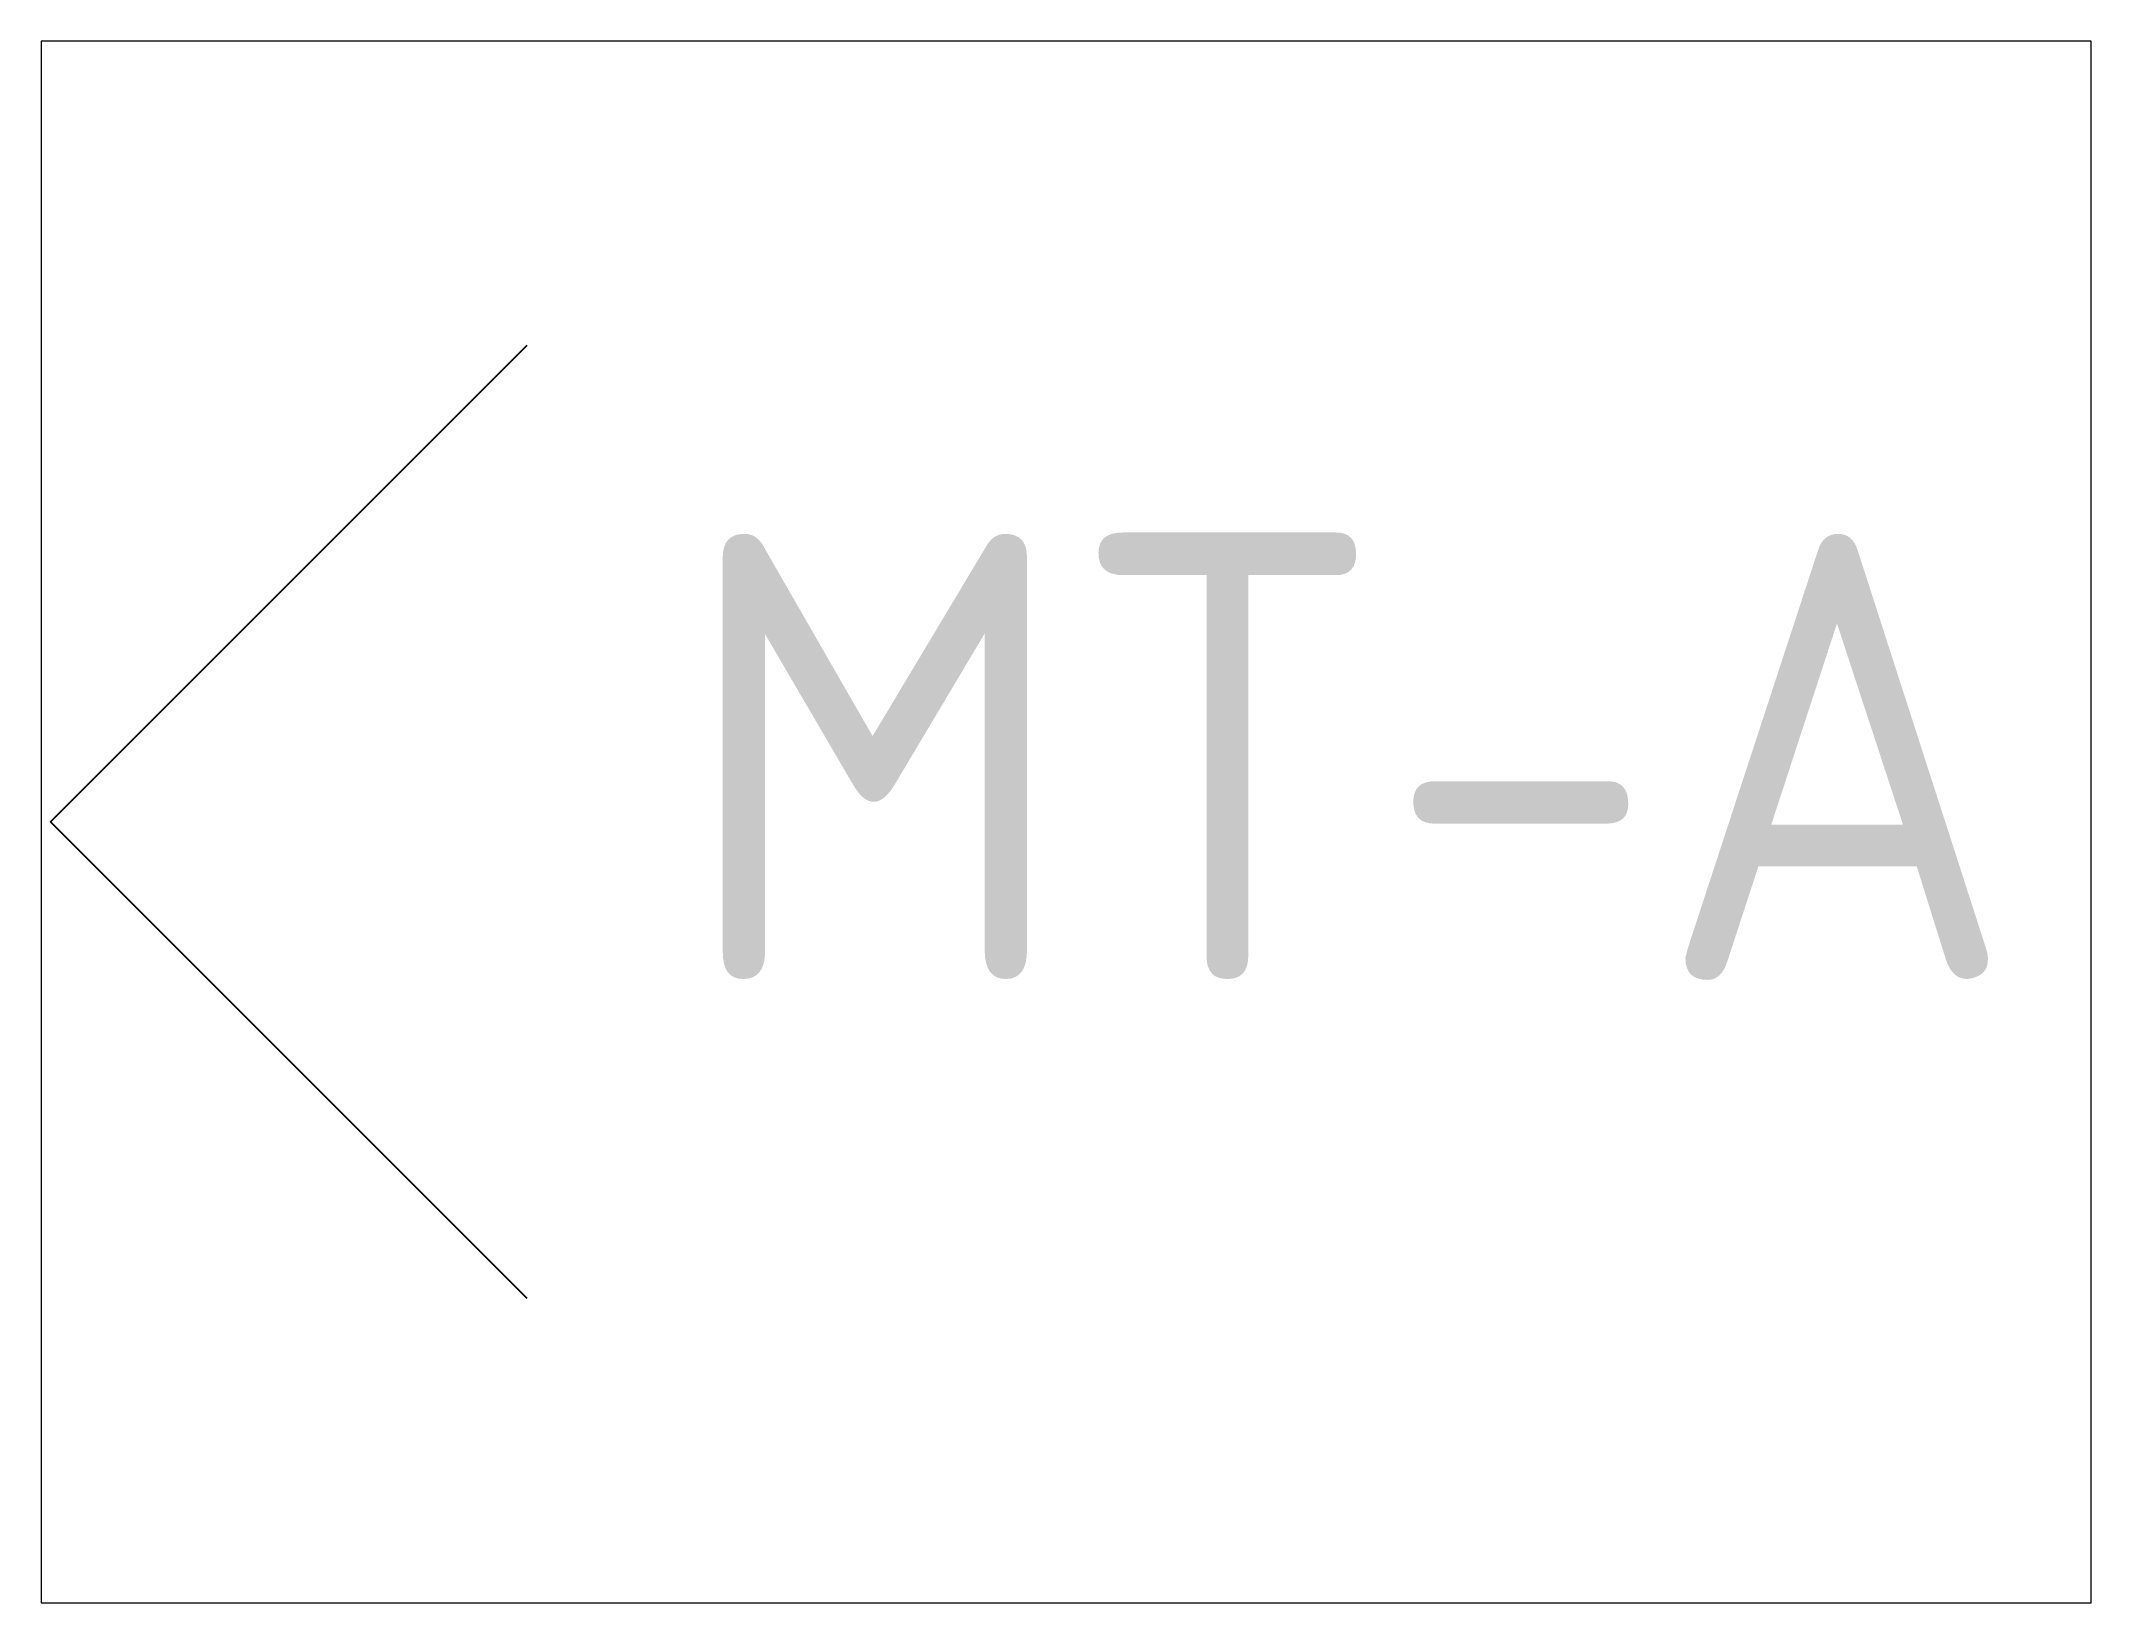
# Paper-space layout 'Layout1' of a CAD drawing. Header units: millimetres. Extents: x 1.05 to 9.45, y 0.8 to 7.2.
# The model-space entities are those that its viewports show. They can reach past a viewport. Long polylines and large blocks are cut down to what shows.
import ezdxf

# ---------------------------------------------------------------- set-up
doc = ezdxf.new("R2010")
doc.units = ezdxf.units.MM
doc.header["$MEASUREMENT"] = 0
doc.layers.add('K-------ED-', color=1, linetype='Continuous')
doc.styles.add('ISO', font='isocp.shx')

# ---------------------------------------------------------------- blocks, each defined once
blk = doc.blocks.new('Laxstjärt_v')
at = {"layer": 'K-------ED-', "color": 3}
blk.add_lwpolyline([(3.21, 3.21), (0, 0), (3.21, -3.21)], dxfattribs=at)
at = {"layer": 'K-------ED-', "color": 3, "style": 'ISO'}
blk.add_attdef('KOMPL.BETECKN', (4.242, -1.059), '', height=3, dxfattribs=at)

msp = doc.modelspace()

# ---------------------------------------------------------------- block references
at = {"layer": 'K-------ED-'}
msp.add_blockref('Laxstjärt_v', (0, 0), dxfattribs=at).add_auto_attribs({'KOMPL.BETECKN': 'MT-A'})

psp = doc.layouts.get("Layout1")

# ---------------------------------------------------------------- viewports
at = {"layer": '0'}
psp.add_viewport(center=(5.25, 4), size=(8.4, 6.4), view_center_point=(6.8445, -0.0009), view_height=10.527784, dxfattribs=at)

doc.saveas('drawing.dxf')
